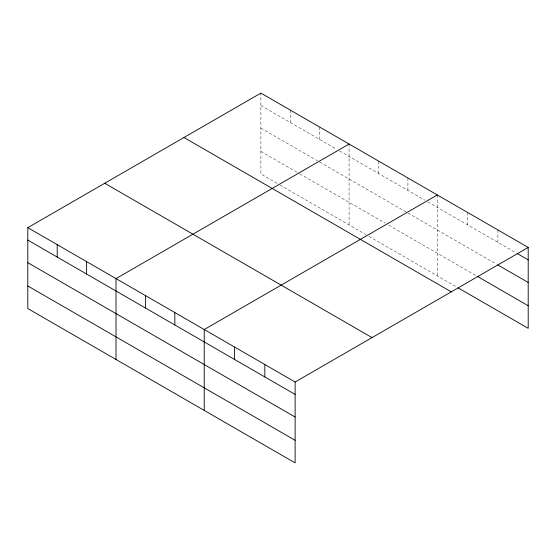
<?xml version="1.0" encoding="UTF-8"?>
<svg xmlns="http://www.w3.org/2000/svg" width="556" height="556" viewBox="0 0 556 556"><rect width="100%" height="100%" fill="white"/><g stroke="black" fill="none" stroke-linecap="round" stroke-linejoin="round"><path stroke-width="0.42" stroke-dasharray="2.78 2.08" d="M260.875 105.529L336.595 149.244M339.535 150.94L424.812 200.174M427.752 201.87L516.378 253.043M260.875 128.123L317.483 160.802M319.686 162.074L407.166 212.58M407.902 213.004L496.425 264.114M260.875 151.399L299.1 173.472M299.837 173.896L385.113 223.13M388.79 225.25L476.471 275.873M277.048 183.327L260.875 173.993L260.875 93.102M279.988 185.03L366.001 234.688M368.941 236.383L456.525 286.952M497.905 229.955L497.905 242.374M467.603 212.461L467.603 224.881M437.308 194.968L437.308 275.859M407.902 177.989L407.902 190.409M378.497 161.011L378.497 173.437M349.092 144.039L349.092 224.923M319.686 127.06L319.686 139.48M290.281 110.081L290.281 122.501"/><path stroke-width="0.83" d="M295.125 417.021L295.125 382.007L27.8 227.668L27.8 308.559L295.125 462.898L295.125 417.021L27.8 262.682M457.998 287.8L528.2 328.332L528.2 247.441L260.875 93.102L27.8 227.668M349.092 144.039L116.016 278.598L116.016 359.489M437.308 194.968L204.233 329.534L204.233 410.418M295.125 382.007L528.2 247.441M517.115 253.466L528.2 259.867M497.905 264.969L528.2 282.462M477.215 276.297L528.2 305.737M183.96 137.513L451.284 291.851M104.716 183.265L372.04 337.603M27.8 240.088L295.125 394.426M27.8 285.965L295.125 440.303M264.83 364.514L264.83 376.94M234.535 347.027L234.535 359.447M174.827 312.555L174.827 324.975M145.422 295.577L145.422 307.996M86.611 261.626L86.611 274.045M57.205 244.647L57.205 257.067"/></g></svg>
